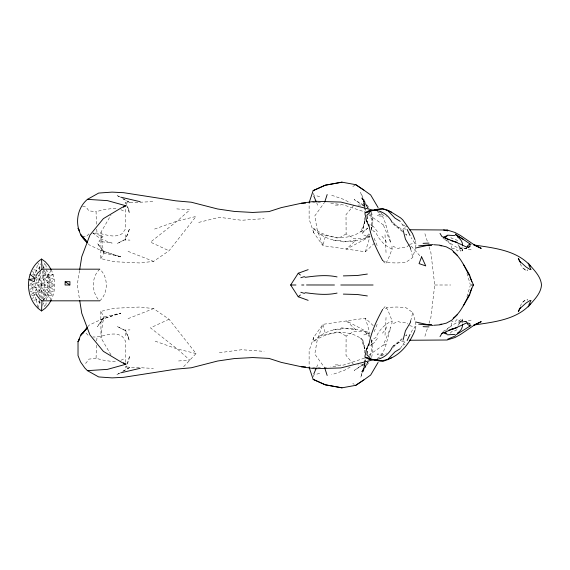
<?xml version="1.0" encoding="UTF-8"?>
<svg xmlns="http://www.w3.org/2000/svg" width="570" height="570" viewBox="0 0 570 570"><rect width="100%" height="100%" fill="white"/><g stroke="black" fill="none" stroke-linecap="round" stroke-linejoin="round"><path stroke-width="0.43" stroke-dasharray="2.85 2.14" d="M364.714 363.297L360.675 377.418L362.691 372.409L364.714 363.297L364.714 357.283M364.714 352.994L364.722 347.843L362.691 339.798L360.682 338.06L365.071 349.545M369.716 335.922L368.562 333.657L364.886 331.491L353.371 331.69L346.118 336.079L346.011 355.338L353.963 364.9M115.966 208.791L113.523 208.349L104.182 209.632L96.081 211.662L96.366 224.808M154.584 229.047L177.291 221.003L196.059 216.443L169.048 250.772L153.551 261.395L139.536 262.955L114.228 261.716L100.812 258.595L101.004 232.111L110.993 215.068M462.655 323.161L462.256 318.993L462.184 321.288L461.052 321.288L457.938 325.456M125.713 362.363L125.236 358.224L125.585 341.231L122.436 336.535C112.86 330.23 102.728 337.832 92.903 336.948M183.618 366.717L196.059 353.557L169.048 319.228L153.551 308.605L139.536 307.045L114.228 308.285L100.812 311.405L103.975 316.956L103.89 318.559L97.285 326.788L103.975 316.956L120.698 313.137L100.648 319.649L89.134 325.156L88.058 326.446M385.014 335.231L386.097 316.585M51.093 269.524C55.76 279.158 55.76 290.842 51.093 300.476M96.366 345.192L96.081 358.338L104.182 360.368L113.523 361.651L115.966 361.209M96.722 340.853L97.007 337.383M451.632 248.712L455.373 248.712L457.475 251.007L459.655 249.133L460.817 251.213L461.971 249.133L462.256 251.007L462.655 246.839M110.993 354.932L101.004 337.889L102.422 324.252L103.975 316.956M92.903 233.052L103.02 236.358L98.973 241.317L112.112 243.112L100.926 239.129L92.903 233.052C102.728 232.168 112.86 239.77 122.436 233.465L125.585 228.769L125.236 211.776L125.713 207.637M383.247 308.719L385.498 306.118L388.092 310.629L392.139 320.974L391.782 324.351L397.945 321.409L400.674 322.413L406.845 322.962L407.928 324.031M429.06 246.767L430.877 252.482L434.732 285L430.877 317.519L429.06 323.233M415.58 247.594L416.072 243.803L415.138 240.455M125.657 237.562L125.906 235.681L125.158 234.462M313.529 376.777L313.771 375.039L319.656 373.314M34.107 277.405L37.321 277.718L39.045 282.649L44.104 287.351L50.645 287.351L49.839 292.674L46.74 299.799L38.133 275.132L45.016 275.132L53.046 274.355L46.64 280.298L48.108 285L46.64 289.703L53.046 295.645L43.299 294.868L41.574 289.93L39.85 289.93L34.114 295.253L32.647 298.986M462.256 318.993L461.971 320.867L460.817 318.787L459.655 320.867L457.475 318.993L455.373 321.288L451.632 321.288M371.683 357.433L373.001 348.99L371.248 338.951M79.558 270.408L77.214 285L79.558 299.592M373.001 221.01L371.234 217.263L371.555 211.727L373.001 221.01L371.248 231.049L371.248 218.802L369.909 213.679M33.309 277.326L36.409 270.201L37.748 262.578M45.7 305.727L46.291 302.342M364.893 362.427L365.591 358.965L364.85 362.264M365.071 220.455L362.691 230.202L360.682 231.94L364.722 222.158L364.714 217.006M39.337 269.503L40.541 263.874M40.712 271.113L39.85 275.132L41.574 280.07L41.574 298.887M42.437 298.887L43.299 294.868M42.779 305.32L43.299 302.905L44.695 306.738M43.641 301.302L45.828 292.282L44.104 287.351L44.845 285L47.374 282.649L51.378 285L54.649 285L46.64 280.298M364.672 363.111L362.691 372.409L367.878 361.957M364.779 221.11L362.691 230.202C348.719 241.552 327.572 238.688 313.771 228.534L313.158 230.373L313.806 232.831L322.905 245.656L365.363 251.79L374.433 243.226M410.706 320.96L412.751 312.517L405.626 307.501L396.692 307.023L388.355 307.315L383.489 309.075M520.367 306.368C521.18 303.204 523.716 300.347 526.901 299.407L527.735 299.535L527.428 300.347M369.909 356.321L371.248 351.198L371.291 339.748M373.222 325.634L365.363 318.21L322.905 324.344L313.806 337.169L313.158 339.627L313.771 341.466C327.572 331.312 348.719 328.448 362.691 339.798L364.779 348.89M325.256 236.856L322.905 245.656L317.219 229.895L314.797 215.902L324.166 202.934M415.138 329.546L416.072 326.197L415.58 322.406M382.684 260.625L388.355 262.685L396.692 262.977L405.626 262.499L412.751 257.483L415.345 248.42M466.965 296.721L470.172 285.834M365.363 251.79L369.959 236.614L363.838 235.068M29.64 290.8L33.309 292.674L37.321 292.282L35.034 285L37.321 277.718M37.321 292.282L39.045 287.351L38.304 285L39.045 282.649L35.775 282.649L31.77 285L35.775 287.351L38.304 285L48.108 285M424.907 336.293L427.5 328.128M313.806 337.169L309.125 350.778L309.125 367.301M37.748 307.422L36.409 299.799L36.979 298.16M38.133 294.868L46.74 270.201L49.839 277.326L50.645 282.649L44.104 282.649L39.045 287.351L32.504 287.351L28.906 290.422M41.574 289.93L39.85 294.868L40.712 298.887M43.299 269.503L43.299 267.095L44.695 263.262M37.898 308.27L39.85 302.905L39.85 300.497M409.018 244.901L406.845 247.038L400.674 247.587L397.945 248.591L391.782 245.649L392.139 249.026L388.092 259.371L385.498 263.882L383.247 261.281M50.794 270.273L49.027 274.747L43.299 280.07L43.299 270.308M374.148 331.704L377.133 324.437M368.861 355.139L383.289 345.128L390.863 326.959L385.455 346.738L380.411 358.751M316.571 367.415L317.96 364.159M386.766 326.774L385.683 329.325L381.928 333.771M313.771 228.534C322.706 239.079 337.048 241.936 350.265 241.423C356.585 240.918 363.24 240.07 368.562 236.343L369.716 234.078M411.105 332.374L412.751 329.41L416.072 326.197M100.812 258.595L103.975 253.044L103.89 251.441L97.285 243.212L103.975 253.044L120.698 256.863L100.648 250.351L89.134 244.844L88.058 243.554M371.056 342.855L373.314 338.972L375.865 337.597C378.964 330.386 384.75 323.945 392.139 320.974M125.158 335.538L125.906 334.319L125.657 332.438M367.436 362.663L361.736 371.889L368.697 362.698M400.325 348.519L404.173 342.634L407.286 343.724M364.494 367.03L368.305 361.309M375.63 340.675L377.604 338.231M353.963 205.1L346.011 214.662L346.118 233.921L353.371 238.31L364.886 238.509L370.721 231.677M450.243 333.165L451.818 331.498L455.259 330.771L457.71 329.204M88.906 233.914L86.063 236.864L83.448 236.379M313.771 341.466C326.304 327.465 347.835 325.862 364.886 331.491L369.659 337.084M522.79 302.235L525.903 299.77M405.641 335.915L406.816 334.818L405.491 335.901M31.386 294.455L36.509 289.703L28.5 285M99.821 269.175C91.592 276.528 91.499 290.7 98.019 299.186M99.821 300.825C108.307 293.194 108.414 277.725 100.42 269.724M33.794 269.795L36.409 270.201L39.85 267.095L38.454 263.262M445.79 330.55C451.469 325.712 458.793 319.243 466.63 321.801M393.065 347.337L401.536 339.741M50.645 282.649L54.243 279.578L49.839 277.326L45.828 277.718L44.104 282.649L44.845 285L47.374 287.351L51.378 285M364.401 363.546L354.162 370.45L365.498 363.318M392.224 346.695L402.833 338.06M43.078 300.005C52.219 293.016 52.219 276.984 43.078 269.995M459.156 322.478L461.636 321.024M352.787 186.533L355.766 184.68M392.937 346.261L400.047 341.907L405.997 340.853M466.837 247.857L465.391 248.719C458.045 249.674 451.618 244.459 446.303 239.913M29.832 284.216L32.504 282.649M46.64 289.703L54.649 285M377.226 358.402L386.439 353.044M346.118 233.921L338.509 238.31L319.656 234.185M350.208 367.037L344.202 370.45L331.697 374.739M119.365 373.229L116.522 374.825L119.607 373.115M122.685 371.412L130.388 367.151L153.416 368.434M122.999 371.213L130.388 367.151L125.022 367.009M466.859 247.914L465.391 248.719L466.63 248.199M369.959 236.614L346.382 249.14L355.951 240.077L341.394 242.193M124.281 239.899L117.121 243.575L124.281 239.899L129.981 240.113M120.861 360.311L125.236 358.224M53.046 274.355L45.828 277.718L43.983 270.308M169.048 319.228L150.48 327.871L177.291 348.997L189.839 360.14L176.786 361.102M125.022 202.991L153.416 201.566M442.976 331.498L446.844 329.204L451.632 325.035L451.632 322.036M128.043 318.659L153.551 308.605M407.286 226.276L404.173 227.366L400.325 221.481M100.648 319.649L120.698 313.137M364.529 358.138L343.738 365L330.75 366.902M402.577 345.199L404.935 344.458M363.838 334.932L369.959 333.386L365.363 318.21M198.681 222.421L219.336 217.284L241.623 220.277L264.095 218.645M409.566 244.366L414.803 243.069L416.072 243.803M458.672 323.211L471.262 320.126M383.289 345.128L385.961 344.522M468.932 325.962L471.454 325.434M366.04 236.842L368.562 236.343M319.656 335.815L338.509 331.69L346.118 336.079M33.794 300.205L36.409 299.799L39.85 302.905L41.574 302.905M96.081 358.338L88.906 359.121L86.063 363.033L83.448 363.396M326.418 367.536L324.686 367.785L314.797 354.098L317.219 340.105L322.905 324.344L325.256 333.144M219.336 352.716L241.623 349.724L264.095 351.355M31.713 295.488L37.328 294.947M124.281 330.101L117.121 326.425L124.281 330.101L129.981 329.887M312.567 202.756L321.224 202.364M333.215 329.595L342.884 329.225M357.896 205.065L363.525 205.05L365.498 206.682M335.267 205.1L340.383 205.1M32.647 271.014L34.114 274.747L39.85 280.07L41.574 280.07L43.299 275.132L42.437 271.113M30.132 285L35.034 285M434.732 285L450.713 285M335.267 364.9L340.383 364.9M363.525 364.95L357.896 364.935M333.215 240.405L342.884 240.775M312.567 367.244L321.224 367.636M176.786 208.898L189.839 209.86L177.291 221.003L150.48 242.129L169.048 250.772M32.511 274.59L37.328 275.054M45.828 292.282L49.839 292.674L54.243 290.422L50.645 287.351M82.572 206.475L86.063 206.967L88.906 210.879L96.081 211.662M330.75 203.098L343.738 205.001L364.529 211.862M341.394 327.807L355.951 329.923L346.382 320.86L369.959 333.386M405.997 229.147L400.047 228.093L392.937 223.739M366.04 333.158L368.562 333.657M468.932 244.038L471.454 244.566M368.861 214.862L383.289 224.872L385.961 225.478M196.059 353.557L177.291 348.997L154.584 340.953M458.672 246.789L471.262 249.874M409.566 325.634L414.803 326.931M319.656 196.686L313.771 194.961L313.279 191.484M402.577 224.801L404.935 225.542M120.698 256.863L100.648 250.351M331.697 195.261L344.202 199.55L350.208 202.963M520.367 263.632C521.18 266.796 523.716 269.653 526.901 270.593L527.735 270.465L527.428 269.653M128.043 251.341L153.551 261.395M442.976 238.502L444.116 238.987M120.861 209.689L125.236 211.776M461.636 248.976L459.156 247.522M392.139 249.026C384.75 246.055 378.964 239.614 375.865 232.403L373.314 231.028L371.056 227.145M466.859 322.086L465.391 321.281L466.837 322.143M122.999 198.787L130.388 202.849L122.685 198.588M119.607 196.885L116.522 195.175L119.365 196.771M377.226 211.605L386.439 216.956M363.525 205.05L354.162 199.55L364.401 206.454M525.903 270.23L522.79 267.765M352.787 383.468L354.276 384.394M457.71 240.796L455.259 239.229L451.818 238.502L450.243 236.835M444.685 239.229L451.632 244.965L451.632 247.964M392.887 223.839L402.833 231.94M405.491 234.099L406.816 235.182L405.641 234.085M393.065 222.663L401.536 230.259M43.299 267.095L44.446 268.128M35.775 282.649L38.304 285M86.063 333.137L88.906 336.086M411.248 246.147L421.408 257.505M381.928 236.229L385.683 240.675L386.766 243.226M414.803 243.069L411.105 237.626M375.63 229.325L377.604 231.769M457.938 244.544L461.052 248.712L462.184 248.712L462.256 251.007M364.494 202.97L368.305 208.691M368.697 207.302L361.736 198.111L367.878 208.043L360.675 192.582L364.714 206.703L364.714 212.717M36.409 299.799L33.309 292.674L32.504 287.351M316.571 202.585L317.96 205.841M380.411 211.249L385.455 223.262L390.863 243.041L383.289 224.872M374.148 238.296L377.133 245.563M50.794 299.727L49.027 295.253L43.299 289.93L43.299 301.302M36.409 270.201L36.979 271.84M313.806 232.831L309.125 219.222L309.125 202.699M424.907 233.707L427.5 241.872M466.965 273.279L470.172 284.166M412.751 312.517L415.345 321.58M410.706 249.04L412.751 257.483M364.714 206.703L362.691 197.59L364.672 206.889M364.85 207.737L365.577 211.114L365.242 209.304M42.779 264.68L43.812 269.503M39.337 300.497L39.85 302.905M103.975 253.044L102.422 245.748L101.004 232.111M45.7 264.273L46.59 269.353M96.722 229.147L97.007 232.617M385.014 234.769L386.097 253.415M100.812 311.405L101.004 337.889M39.85 267.095L39.85 269.503M39.85 272.724L39.85 280.07M39.85 289.93L39.85 297.276M129.497 356.535L128.67 360.789L125.706 367.322L129.497 356.535M129.376 229.19L125.357 239.977L129.376 229.19M367.743 228.071L361.857 233.764L361.736 232.695L367.743 228.071M372.645 343.582L370.593 345.477L374.362 342.556L372.645 343.582M382.192 353.863L379.77 355.751L377.148 354.07L382.192 353.863M379.77 214.249L377.148 215.93L382.192 216.137L379.77 214.249M374.362 227.444L370.593 224.523L374.362 227.444M128.67 209.211L125.706 202.678L129.497 213.465L128.67 209.211M128.165 336.557L125.357 330.023L129.376 340.81L128.165 336.557"/><path stroke-width="0.85" d="M69.861 285L69.939 281.694L65.187 281.694L65.066 285L69.861 285L65.187 281.694M51.093 269.524L48.464 265.264L45.251 261.73L41.574 259.051C24.147 270.13 24.147 299.87 41.574 310.949L41.959 300.825L39.715 299.186L36.159 294.434M462.491 324.829C462.662 328.363 460.225 331.434 457.318 333.165M469.887 246.404L468.376 247.352L469.887 246.404L470.122 243.996L455.288 234.028M79.7 269.553L81.767 256.678L89.953 235.054L103.355 218.645L121.638 207.665L125.835 205.742L107.495 200.633L87.431 199.35C74.478 210.216 74.107 232.197 87.523 242.906M367.486 351.384L366.888 354.861L369.937 357.511M34.969 278.509L34.236 281.694L28.906 279.578L34.969 278.509L30.103 274.355M410.706 320.96L410.3 322.649L405.455 330.778L403.011 340.24M365.954 350.863L368.761 343.959M368.826 345.52C370.863 332.595 376.399 320.853 382.684 309.375M324.686 202.215L327.166 194.541M469.815 276.906L473.506 285L471.818 288.185L469.473 295.353L463.353 305.805M309.125 202.699L313.158 190.615L325.256 185.179L341.993 182.172L355.766 184.68L363.831 190.074L370.664 194.961L378.088 207.566M414.903 330.379C408.761 346.517 393.214 363.959 374.283 360.162M366.147 351.027L364.893 356.357L365.855 357.839C375.936 362.741 387.572 357.383 392.26 347.337M469.146 294.726C464.593 302.891 460.909 312.56 453.2 318.181M469.815 293.094L471.818 288.185M313.806 373.934L316.229 368.234M519.812 308.491L518.315 311.712L520.339 307.501M407.137 340.589L410.03 334.462M366.61 349.332L367.194 348.177M79.679 338.829L78.026 341.715L78.026 355.623L80.57 361.964L84.894 368.099L87.431 370.65L98.681 376.941L112.076 377.882L123.605 377.319L175.831 369.161L191.249 367.793L217.626 361.017L234.491 358.551L252.681 357.554L268.94 358.402L281.338 362.399L301.316 366.745L314.911 368.733L340.881 367.921L373.941 359.642M79.33 339.499L78.026 341.715L80.57 335.474L87.523 327.094M83.241 332.837L87.331 327.721M378.088 362.435L370.664 375.039L363.831 379.926L355.766 385.32L341.993 387.828L325.256 384.821L313.158 379.385L309.125 367.301M440.019 336.628L441.9 333.464L443.161 332.545M466.908 247.138L467.92 245.442L470.122 243.996M36.159 275.567L37.763 272.966L41.959 269.175L99.821 269.175M51.093 300.476L48.464 304.736L45.251 308.27L41.574 310.949M82.572 333.785L84.111 331.362L80.57 335.474L86.205 329.011M308.149 300.34L298.245 296.763L290.65 285L298.245 273.237L308.149 269.66M392.26 222.663C387.572 212.617 375.936 207.259 365.855 212.161L364.893 213.643L366.147 218.973M528.882 304.601L530.998 300.504L530.072 300.461L525.968 303.097L519.263 309.147M368.334 358.851L376.599 360.432L377.141 359.741M528.198 306.874C533.484 300.276 540.845 294.027 541.5 285C540.845 275.973 533.484 269.724 528.198 263.126M530.563 303.931C516.769 319.898 493.321 322.093 473.741 325.05M457.211 314.79L451.818 320.169L446.396 323.119L440.425 324.587M387.351 359.841L394.996 351.861L399.99 348.826M298.245 296.763L300.39 294.982M441.9 333.464C450.179 329.759 458.729 327.08 466.709 322.755L469.887 323.596L470.122 326.004L455.451 335.189M355.766 385.32L363.831 379.926M365.855 357.839L366.66 357.326L372.524 359.428M369.937 212.489L366.888 215.139L367.486 218.616M123.562 207.095L125.835 205.742M87.431 199.35L98.681 193.059L112.076 192.118L123.605 192.681L175.831 200.84L191.249 202.208L217.626 208.983L234.491 211.449L252.681 212.446L268.94 211.598L281.338 207.601L301.316 203.255L314.911 201.267L340.881 202.079L373.941 210.359M372.524 210.572L366.66 212.674L365.855 212.161M474.247 324.85L481.251 321.623L474.098 325.235L460.403 334.554L454.96 337.54L447.094 339.998L409.395 340.254M391.276 357.932L382.862 361.444L376.599 360.432M313.158 190.615L325.256 185.229L341.993 182.172M447.771 339.114L455.288 335.972M300.803 277.74L304.252 276.664L305.449 277.291C315.801 275.859 326.681 274.612 337.062 276.92M415.601 248.028L428.341 245.207L431.647 245.378M448.953 330.094L454.639 328.484M123.562 362.905L125.835 364.259L107.495 369.367L87.431 370.65M450.891 329.382L457.09 327.707M368.334 211.149L382.862 208.556L391.276 212.069L400.589 217.883L402.712 219.785L412.452 233.472L414.903 239.621M120.698 372.844L140.213 368.305M337.062 293.08C326.681 295.388 315.801 294.141 305.449 292.709L304.252 293.336L300.803 292.26M454.753 334.412L447.536 334.832M374.283 209.838C380.005 208.435 386.182 208.905 391.276 212.069M367.351 274.056L357.383 275.502L343.354 275.894M433.77 325.27L440.061 324.829M440.011 324.358L441.757 324.202M432.894 244.594L418.665 245.834M468.326 247.109L466.709 247.245C458.729 242.92 450.179 240.241 441.9 236.536L440.019 233.372M431.647 324.622L428.341 324.793L415.601 321.972M301.316 203.255L305.641 203.062M423.061 243.347L428.989 243.091M474.247 245.15L481.251 248.378L474.098 244.765L460.403 235.446L454.96 232.46L447.094 230.002L409.395 229.746M447.536 235.168L454.753 235.588M290.65 285L295.951 285M301.673 285L303.846 285M334.447 285L306.532 284.971M340.782 285L373.079 285M470.727 285L473.499 285M41.959 300.825L99.821 300.825M343.354 294.106L357.383 294.498L367.351 295.944M440.061 245.171L433.77 244.73M423.061 326.653L428.989 326.909M301.316 366.745L305.641 366.938M418.665 324.166L432.894 325.406M440.011 245.642L441.757 245.798M473.741 244.95C493.321 247.907 516.769 250.102 530.563 266.069M341.993 387.828L325.256 384.771L313.158 379.385M443.581 230.002L447.771 230.886L447.094 230.002M120.698 197.156L140.213 201.695M440.425 245.413L446.396 246.881L451.818 249.831L457.211 255.21M450.891 240.618L457.09 242.293M125.835 364.259L121.638 362.335L103.355 351.355L89.953 334.946L81.767 313.322L79.7 300.447M443.581 237.312L448.953 239.906M455.451 234.819L463.104 239.215M399.99 221.174L394.996 218.139L387.351 210.159M470.122 326.004L467.92 324.558L466.908 322.862M355.766 184.68L363.831 190.074M457.318 236.835C460.225 238.566 462.662 241.637 462.491 245.171M453.2 251.819C460.909 257.44 464.593 267.109 469.146 275.274M519.263 260.853L525.968 266.903L530.072 269.539L530.998 269.496L528.882 265.399M298.245 273.237L300.39 275.018M87.331 242.279L80.57 234.527L86.205 240.989M376.599 209.568L377.141 210.259M82.572 236.215L84.111 238.638L83.241 237.163M79.33 230.501L78.026 228.285L79.679 231.171M463.353 264.195L469.473 274.647L471.818 281.815M366.61 220.668L367.194 221.823M382.684 260.625C376.399 249.147 370.863 237.405 368.826 224.48M520.339 262.499L518.315 258.288L519.812 261.509M407.137 229.411L410.03 235.538M368.761 226.041L365.954 219.137M313.806 196.066L316.229 201.766M324.686 367.785L327.166 375.459M403.011 229.76L405.455 239.222L410.3 247.352L410.706 249.04M41.574 259.051L41.959 269.175M421.622 256.835L419.057 263.611L425.74 265.905L421.622 256.835M447.072 235.795L445.769 237.255L444.009 236.835L447.072 235.795M445.769 332.745L444.009 333.165L447.072 334.205L445.769 332.745"/></g></svg>
